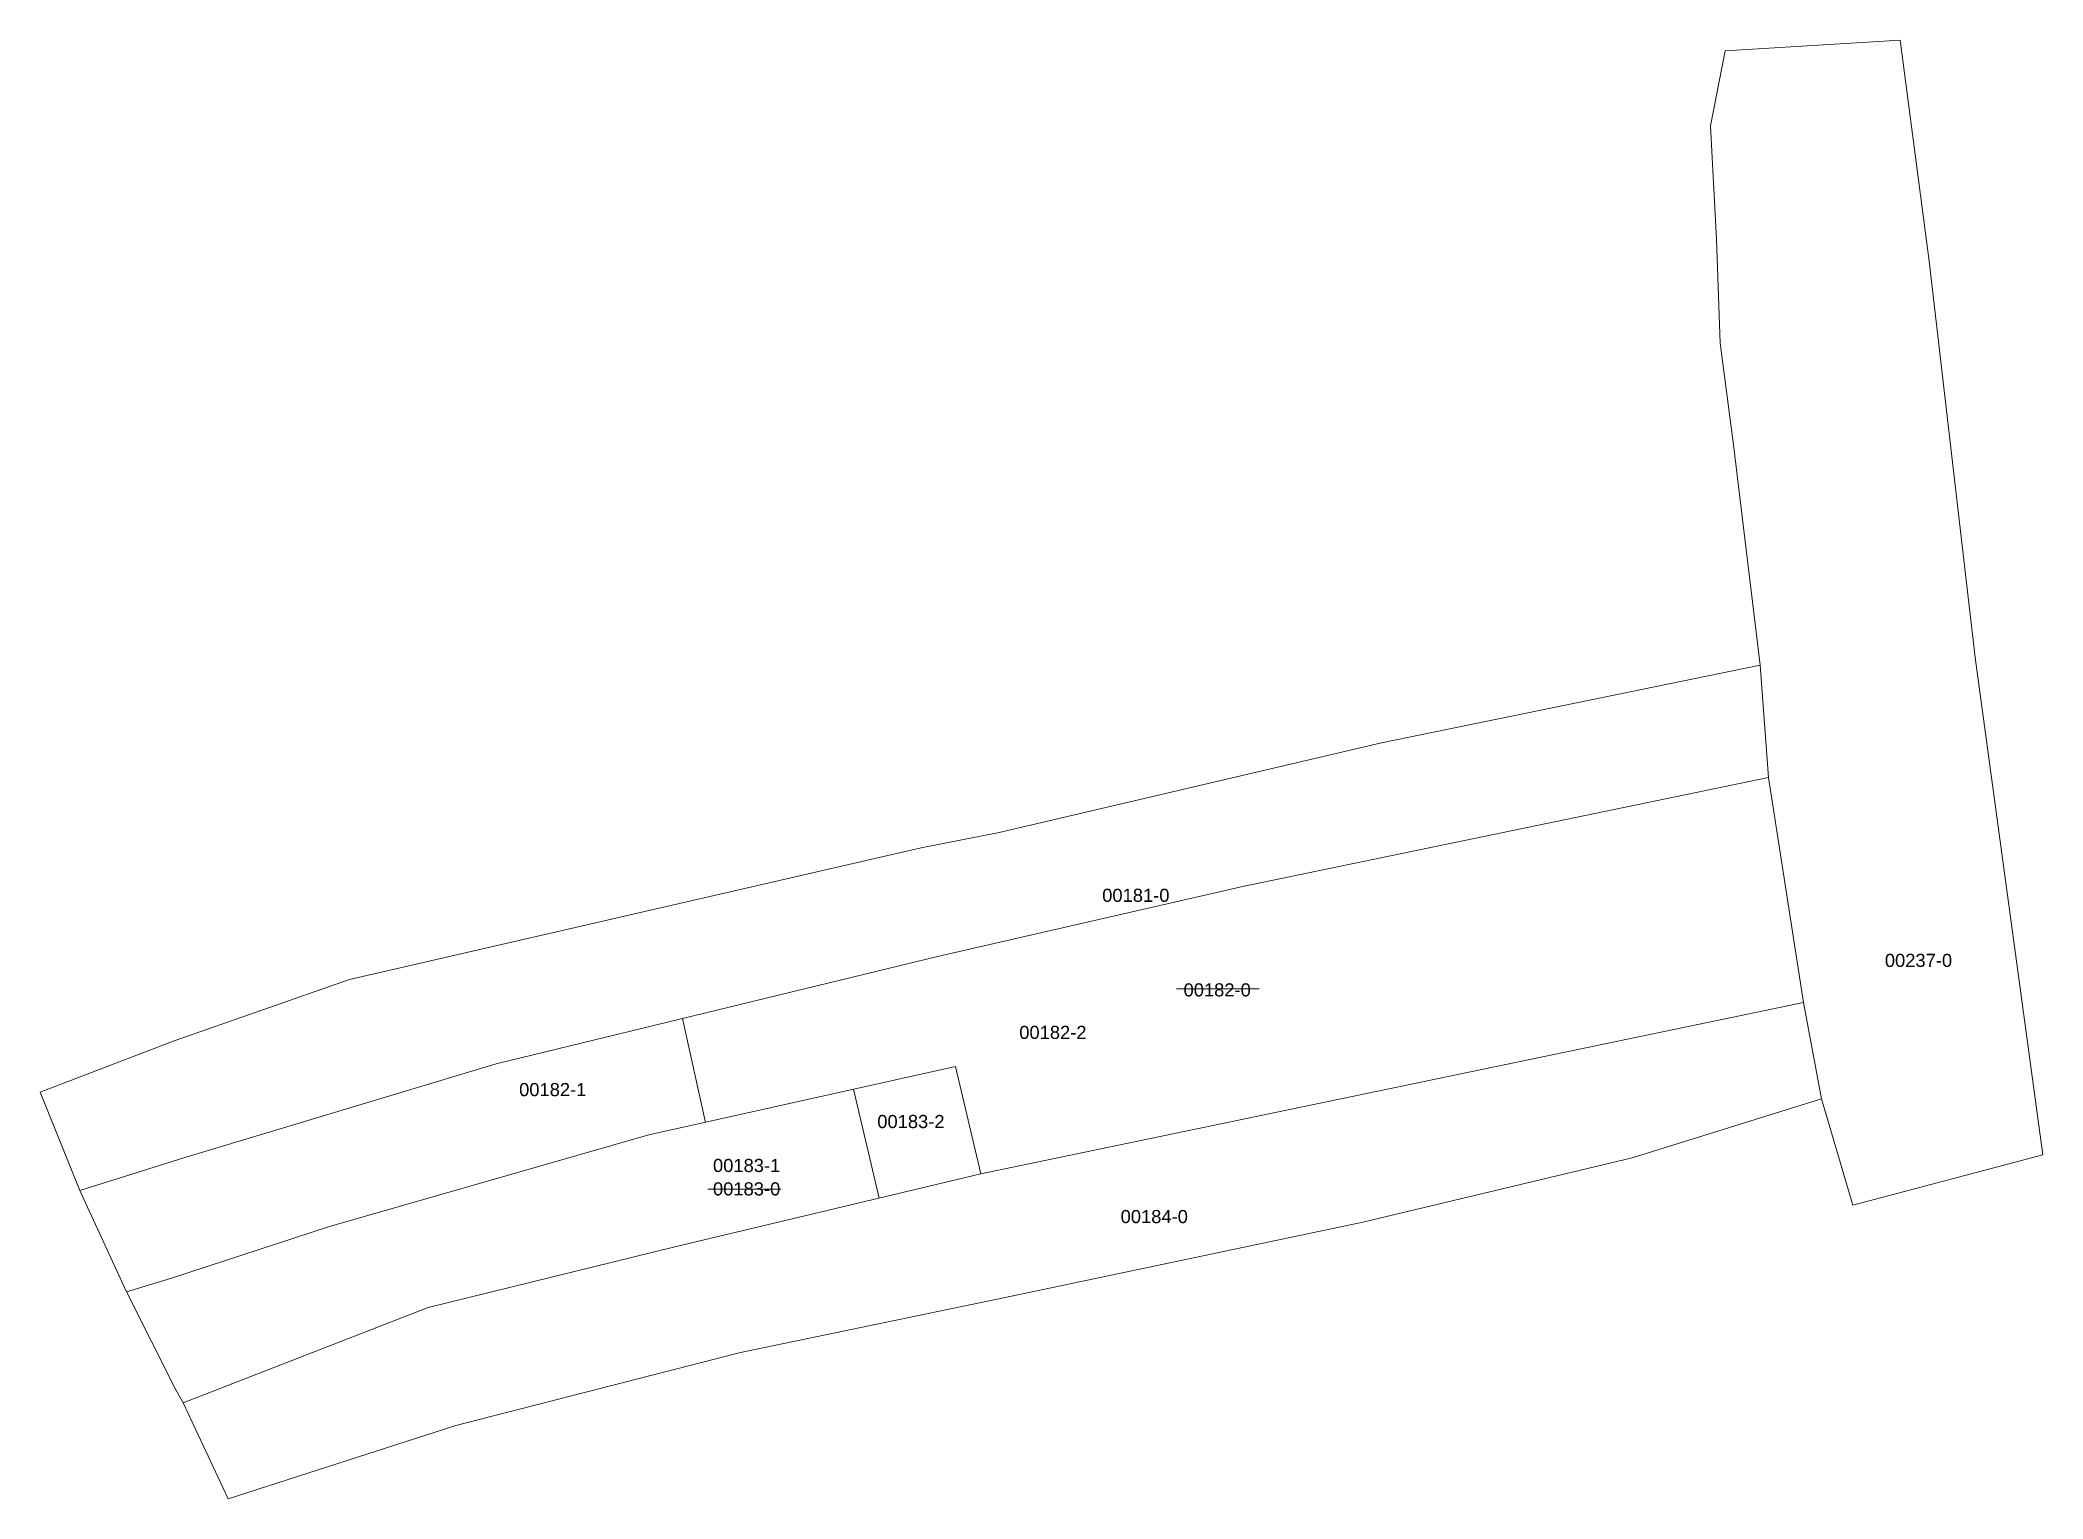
# Model space of a CAD drawing. Header units: metres. Extents: x 7508538 to 7508843, y 4697810 to 4698032.
import ezdxf

# ---------------------------------------------------------------- set-up
doc = ezdxf.new("R2010")
doc.units = ezdxf.units.M
for name, color, linetype, lineweight in [('Ndarjet', 1, 'Continuous', 0), ('Nr Parceles Baze', 7, 'Continuous', 0), ('Nr-Kojshi', 251, 'Continuous', 0), ('Nr-Ri', 1, 'Continuous', 0), ('Parc-Kojshi', 251, 'Continuous', 0), ('Parcela Baze', 7, 'Continuous', 0)]:
    doc.layers.add(name, color=color, linetype=linetype, lineweight=lineweight)
doc.styles.get("Standard").update_dxf_attribs({"font": 'arial.ttf'})

msp = doc.modelspace()

# ---------------------------------------------------------------- linework, layer by layer
at = {"layer": 'Ndarjet', "flags": 128}
for points in [[(7508711.42, 4697887.55), (7508724.01, 4697887.55)], [(7508662.19, 4697872.22), (7508666.08, 4697855.62)], [(7508639.96, 4697856.98), (7508651.17, 4697856.98)]]:
    msp.add_lwpolyline(points, dxfattribs=at)
at = {"layer": 'Ndarjet', "elevation": 599.86, "flags": 128}
msp.add_lwpolyline([(7508639.62, 4697867.18), (7508636.09, 4697883)], dxfattribs=at)
at = {"layer": 'Parc-Kojshi', "flags": 128}
for points in [[(7508821.72, 4698032.2), (7508826.12, 4697998.48), (7508833.15, 4697938.08), (7508843.46, 4697862.23), (7508814.47, 4697854.56), (7508809.71, 4697870.79), (7508806.95, 4697885.46), (7508801.62, 4697919.77), (7508800.36, 4697936.88), (7508796.32, 4697970.48), (7508794.29, 4697985.96), (7508793.71, 4698001.81), (7508792.79, 4698019.11), (7508795.01, 4698030.56), (7508821.72, 4698032.2)], [(7508800.36, 4697936.88), (7508801.62, 4697919.77), (7508721.74, 4697903.21), (7508675, 4697892.47), (7508607.71, 4697876.1), (7508559.58, 4697861.6), (7508558.18, 4697861.16), (7508544.26, 4697856.79), (7508538.19, 4697871.8), (7508558.62, 4697879.61), (7508585.34, 4697888.94), (7508672.51, 4697909.03), (7508684.39, 4697911.37), (7508742.64, 4697925.05), (7508800.36, 4697936.88)], [(7508806.95, 4697885.46), (7508809.71, 4697870.79), (7508780.86, 4697861.77), (7508739.83, 4697851.98), (7508691.09, 4697841.7), (7508684.08, 4697840.24), (7508644.96, 4697832.11), (7508601.56, 4697820.94), (7508566.85, 4697809.76), (7508560.02, 4697824.42), (7508597.35, 4697838.95), (7508634.93, 4697848.21), (7508681.56, 4697859.31), (7508806.95, 4697885.46)]]:
    msp.add_lwpolyline(points, dxfattribs=at)
at = {"layer": 'Parcela Baze', "flags": 128}
for points in [[(7508801.62, 4697919.77), (7508806.95, 4697885.46), (7508681.56, 4697859.31), (7508677.72, 4697875.69), (7508631, 4697865.26), (7508582.32, 4697851.31), (7508558.25, 4697843.45), (7508551.38, 4697841.36), (7508544.26, 4697856.79), (7508558.18, 4697861.16), (7508559.58, 4697861.6), (7508607.71, 4697876.1), (7508675, 4697892.47), (7508721.74, 4697903.21), (7508801.62, 4697919.77)], [(7508677.72, 4697875.69), (7508681.56, 4697859.31), (7508634.93, 4697848.21), (7508597.35, 4697838.95), (7508560.02, 4697824.42), (7508558.87, 4697826.42), (7508551.38, 4697841.36), (7508558.25, 4697843.45), (7508582.32, 4697851.31), (7508631, 4697865.26), (7508677.72, 4697875.69)]]:
    msp.add_lwpolyline(points, dxfattribs=at)

# ---------------------------------------------------------------- texts
at = {"layer": 'Nr Parceles Baze'}
for s, p in [('00182-0', (7508712.48, 4697886.38)), ('00183-0', (7508640.76, 4697856.04))]:
    msp.add_text(s, height=2, dxfattribs=at).set_placement(p)
at = {"layer": 'Nr-Kojshi'}
for s, p in [('00181-0', (7508700.08, 4697900.8)), ('00237-0', (7508819.37, 4697890.88)), ('00184-0', (7508702.89, 4697851.82))]:
    msp.add_text(s, height=2, dxfattribs=at).set_placement(p)
at = {"layer": 'Nr-Ri'}
for s, p in [('00182-2', (7508687.44, 4697879.9)), ('00182-1', (7508611.21, 4697871.18)), ('00183-2', (7508665.8, 4697866.31)), ('00183-1', (7508640.76, 4697859.61))]:
    msp.add_text(s, height=2, dxfattribs=at).set_placement(p)

doc.saveas('drawing.dxf')
